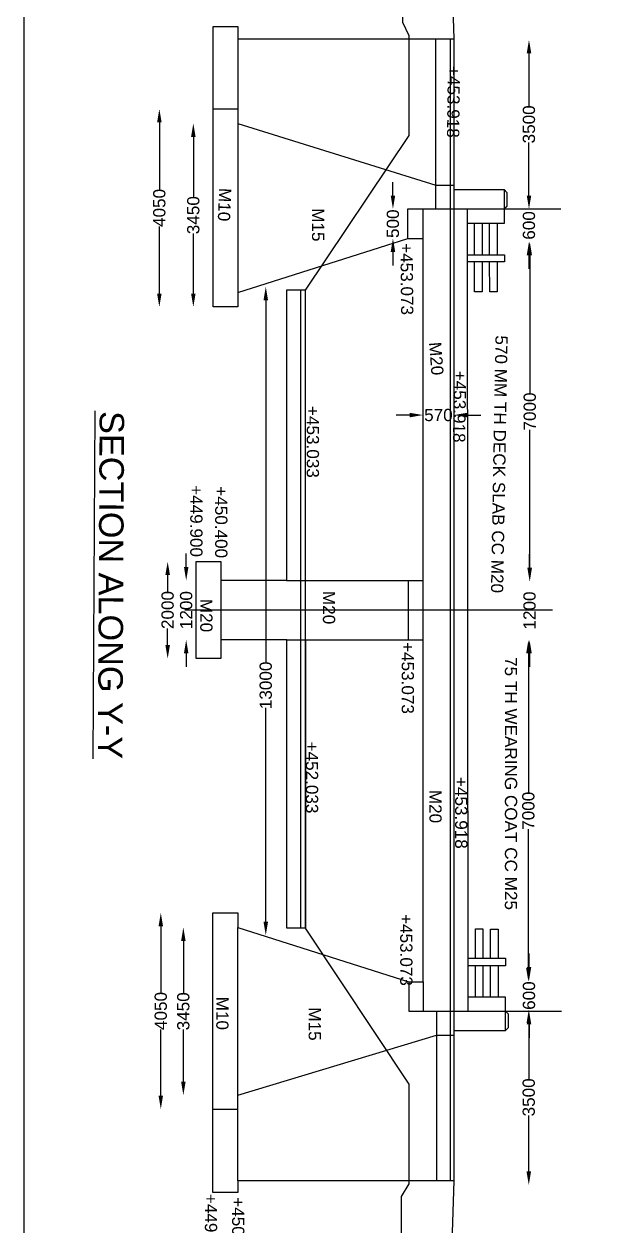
# Model space of a CAD drawing. Header units: millimetres. Extents: x 2030163 to 2138492, y 45478603 to 45539155.
# Drawn here: x 2030163 to 2041920, y 45492167 to 45516697 of the extents above; entities that cross this region are included whole.
import ezdxf

# ---------------------------------------------------------------- set-up
doc = ezdxf.new("R2010")
doc.units = ezdxf.units.MM
doc.header["$MEASUREMENT"] = 0
doc.layers.add('DRAWING', color=2, linetype='Continuous')
doc.layers.add('TEXT', color=7, linetype='Continuous')
doc.styles.get("Standard").update_dxf_attribs({"font": 'arial.ttf', "height": 250})
doc.dimstyles.get("Standard").update_dxf_attribs({"dimtxt": 300, "dimasz": 275, "dimexe": 0.18, "dimexo": 0.0625, "dimgap": 0.09, "dimtad": 0, "dimdec": 0, "dimzin": 0, "dimdsep": 46, "dimtxsty": 'Standard', "dimcen": 0.09, "dimse1": 1, "dimse2": 1, "dimadec": 0, "dimazin": 0, "dimtfac": 1, "dimtdec": 0, "dimtofl": 0, "dimtmove": 0, "dimatfit": 3, "dimfxl": 1, "dimtolj": 1, "dimtzin": 0, "dimarcsym": 0})

# ---------------------------------------------------------------- blocks, each defined once
blk = doc.blocks.new('*D160')
at = {"layer": 'Defpoints', "color": 0, "transparency": 16777216}
for p in [(2040427, 45516377), (2040427, 45512923), (2040471, 45512923)]:
    blk.add_point(p, dxfattribs=at)
at = {"layer": 'TEXT', "color": 0, "lineweight": -2, "transparency": 16777216}
for p, q in [((2040471, 45516102), (2040471, 45515023)), ((2040471, 45513198), (2040471, 45514277))]:
    blk.add_line(p, q, dxfattribs=at)
at = {"layer": 'TEXT', "color": 0, "transparency": 16777216}
for points in [[(2040425, 45516102), (2040517, 45516102), (2040471, 45516377)], [(2040425, 45513198), (2040517, 45513198), (2040471, 45512923)]]:
    blk.add_solid(points, dxfattribs=at)
at = {"layer": 'TEXT', "color": 0, "transparency": 16777216, "insert": (2040471, 45514650), "char_height": 250, "attachment_point": 5, "rotation": 90}
blk.add_mtext('\\A1;3500', dxfattribs=at)
blk = doc.blocks.new('*D161')
at = {"layer": 'Defpoints', "color": 0, "transparency": 16777216}
for p in [(2040471, 45512923), (2040457, 45512252), (2040471, 45512252)]:
    blk.add_point(p, dxfattribs=at)
at = {"layer": 'TEXT', "color": 0, "lineweight": -2, "transparency": 16777216}
for p, q in [((2040471, 45513198), (2040471, 45513473)), ((2040471, 45511977), (2040471, 45511702))]:
    blk.add_line(p, q, dxfattribs=at)
at = {"layer": 'TEXT', "color": 0, "transparency": 16777216}
for points in [[(2040425, 45513198), (2040517, 45513198), (2040471, 45512923)], [(2040425, 45511977), (2040517, 45511977), (2040471, 45512252)]]:
    blk.add_solid(points, dxfattribs=at)
at = {"layer": 'TEXT', "color": 0, "transparency": 16777216, "insert": (2040471, 45512587), "char_height": 250, "attachment_point": 5, "rotation": 90}
blk.add_mtext('\\A1;600', dxfattribs=at)
blk = doc.blocks.new('*D162')
at = {"layer": 'Defpoints', "color": 0, "transparency": 16777216}
for p in [(2040471, 45512252), (2040471, 45505329), (2040488, 45505329)]:
    blk.add_point(p, dxfattribs=at)
at = {"layer": 'TEXT', "color": 0, "lineweight": -2, "transparency": 16777216}
for p, q in [((2040488, 45511977), (2040488, 45509162)), ((2040488, 45505604), (2040488, 45508418))]:
    blk.add_line(p, q, dxfattribs=at)
at = {"layer": 'TEXT', "color": 0, "transparency": 16777216}
for points in [[(2040442, 45511977), (2040533, 45511977), (2040488, 45512252)], [(2040442, 45505604), (2040533, 45505604), (2040488, 45505329)]]:
    blk.add_solid(points, dxfattribs=at)
at = {"layer": 'TEXT', "color": 0, "transparency": 16777216, "insert": (2040488, 45508790), "char_height": 250, "attachment_point": 5, "rotation": 90}
blk.add_mtext('\\A1;7000', dxfattribs=at)
blk = doc.blocks.new('*D163')
at = {"layer": 'Defpoints', "color": 0, "transparency": 16777216}
for p in [(2040488, 45505329), (2040483, 45504127), (2040488, 45504127)]:
    blk.add_point(p, dxfattribs=at)
at = {"layer": 'TEXT', "color": 0, "lineweight": -2, "transparency": 16777216}
for p, q in [((2040483, 45505604), (2040483, 45505879)), ((2040483, 45503852), (2040483, 45503577))]:
    blk.add_line(p, q, dxfattribs=at)
at = {"layer": 'TEXT', "color": 0, "transparency": 16777216}
for points in [[(2040437, 45505604), (2040528, 45505604), (2040483, 45505329)], [(2040437, 45503852), (2040528, 45503852), (2040483, 45504127)]]:
    blk.add_solid(points, dxfattribs=at)
at = {"layer": 'TEXT', "color": 0, "transparency": 16777216, "insert": (2040483, 45504728), "char_height": 250, "attachment_point": 5, "rotation": 90}
blk.add_mtext('\\A1;1200', dxfattribs=at)
blk = doc.blocks.new('*D164')
at = {"layer": 'Defpoints', "color": 0, "transparency": 16777216}
for p in [(2040488, 45504127), (2040459, 45497154), (2040488, 45497154)]:
    blk.add_point(p, dxfattribs=at)
at = {"layer": 'TEXT', "color": 0, "lineweight": -2, "transparency": 16777216}
for p, q in [((2040459, 45503852), (2040459, 45501013)), ((2040459, 45497429), (2040459, 45500269))]:
    blk.add_line(p, q, dxfattribs=at)
at = {"layer": 'TEXT', "color": 0, "transparency": 16777216}
for points in [[(2040413, 45503852), (2040505, 45503852), (2040459, 45504127)], [(2040413, 45497429), (2040505, 45497429), (2040459, 45497154)]]:
    blk.add_solid(points, dxfattribs=at)
at = {"layer": 'TEXT', "color": 0, "transparency": 16777216, "insert": (2040459, 45500641), "char_height": 250, "attachment_point": 5, "rotation": 90}
blk.add_mtext('\\A1;7000', dxfattribs=at)
blk = doc.blocks.new('*D165')
at = {"layer": 'Defpoints', "color": 0, "transparency": 16777216}
for p in [(2040449, 45497180), (2040449, 45496558), (2040472, 45496558)]:
    blk.add_point(p, dxfattribs=at)
at = {"layer": 'TEXT', "color": 0, "lineweight": -2, "transparency": 16777216}
for p, q in [((2040472, 45497455), (2040472, 45497730)), ((2040472, 45496283), (2040472, 45496008))]:
    blk.add_line(p, q, dxfattribs=at)
at = {"layer": 'TEXT', "color": 0, "transparency": 16777216}
for points in [[(2040426, 45497455), (2040518, 45497455), (2040472, 45497180)], [(2040426, 45496283), (2040518, 45496283), (2040472, 45496558)]]:
    blk.add_solid(points, dxfattribs=at)
at = {"layer": 'TEXT', "color": 0, "transparency": 16777216, "insert": (2040472, 45496869), "char_height": 250, "attachment_point": 5, "rotation": 90}
blk.add_mtext('\\A1;600', dxfattribs=at)
blk = doc.blocks.new('*D166')
at = {"layer": 'Defpoints', "color": 0, "transparency": 16777216}
for p in [(2040479, 45496580), (2040467, 45493004), (2040479, 45493004)]:
    blk.add_point(p, dxfattribs=at)
at = {"layer": 'TEXT', "color": 0, "lineweight": -2, "transparency": 16777216}
for p, q in [((2040467, 45496305), (2040467, 45495165)), ((2040467, 45493279), (2040467, 45494419))]:
    blk.add_line(p, q, dxfattribs=at)
at = {"layer": 'TEXT', "color": 0, "transparency": 16777216}
for points in [[(2040421, 45496305), (2040513, 45496305), (2040467, 45496580)], [(2040421, 45493279), (2040513, 45493279), (2040467, 45493004)]]:
    blk.add_solid(points, dxfattribs=at)
at = {"layer": 'TEXT', "color": 0, "transparency": 16777216, "insert": (2040467, 45494792), "char_height": 250, "attachment_point": 5, "rotation": 90}
blk.add_mtext('\\A1;3500', dxfattribs=at)
blk = doc.blocks.new('*D167')
at = {"layer": 'Defpoints', "color": 0, "transparency": 16777216}
for p in [(2034526, 45498261), (2033415, 45494835), (2034526, 45494835)]:
    blk.add_point(p, dxfattribs=at)
at = {"layer": 'TEXT', "color": 0, "lineweight": -2, "transparency": 16777216}
for p, q in [((2033415, 45497986), (2033415, 45496921)), ((2033415, 45495110), (2033415, 45496175))]:
    blk.add_line(p, q, dxfattribs=at)
at = {"layer": 'TEXT', "color": 0, "transparency": 16777216}
for points in [[(2033370, 45497986), (2033461, 45497986), (2033415, 45498261)], [(2033370, 45495110), (2033461, 45495110), (2033415, 45494835)]]:
    blk.add_solid(points, dxfattribs=at)
at = {"layer": 'TEXT', "color": 0, "transparency": 16777216, "insert": (2033415, 45496548), "char_height": 250, "attachment_point": 5, "rotation": 90}
blk.add_mtext('\\A1;3450', dxfattribs=at)
blk = doc.blocks.new('*D168')
at = {"layer": 'Defpoints', "color": 0, "transparency": 16777216}
for p in [(2032955, 45498560), (2034526, 45498560), (2034526, 45494551)]:
    blk.add_point(p, dxfattribs=at)
at = {"layer": 'TEXT', "color": 0, "lineweight": -2, "transparency": 16777216}
for p, q in [((2032955, 45498285), (2032955, 45496933)), ((2032955, 45494826), (2032955, 45496177))]:
    blk.add_line(p, q, dxfattribs=at)
at = {"layer": 'TEXT', "color": 0, "transparency": 16777216}
for points in [[(2032909, 45498285), (2033000, 45498285), (2032955, 45498560)], [(2032909, 45494826), (2033000, 45494826), (2032955, 45494551)]]:
    blk.add_solid(points, dxfattribs=at)
at = {"layer": 'TEXT', "color": 0, "transparency": 16777216, "insert": (2032955, 45496555), "char_height": 250, "attachment_point": 5, "rotation": 90}
blk.add_mtext('\\A1;4050', dxfattribs=at)
blk = doc.blocks.new('*D169')
at = {"layer": 'Defpoints', "color": 0, "transparency": 16777216}
for p in [(2034894, 45511336), (2035033, 45498100), (2035098, 45498100)]:
    blk.add_point(p, dxfattribs=at)
at = {"layer": 'TEXT', "color": 0, "lineweight": -2, "transparency": 16777216}
for p, q in [((2035098, 45511061), (2035098, 45503659)), ((2035098, 45498375), (2035098, 45502742))]:
    blk.add_line(p, q, dxfattribs=at)
at = {"layer": 'TEXT', "color": 0, "transparency": 16777216}
for points in [[(2035052, 45511061), (2035144, 45511061), (2035098, 45511336)], [(2035052, 45498375), (2035144, 45498375), (2035098, 45498100)]]:
    blk.add_solid(points, dxfattribs=at)
at = {"layer": 'TEXT', "color": 0, "transparency": 16777216, "insert": (2035098, 45503200), "char_height": 250, "attachment_point": 5, "rotation": 90}
blk.add_mtext('\\A1;13000', dxfattribs=at)
blk = doc.blocks.new('*D176')
at = {"layer": 'Defpoints', "color": 0, "transparency": 16777216}
for p in [(2034529, 45514669), (2033619, 45510923), (2034024, 45510923)]:
    blk.add_point(p, dxfattribs=at)
at = {"layer": 'TEXT', "color": 0, "lineweight": -2, "transparency": 16777216}
for p, q in [((2033619, 45514394), (2033619, 45513169)), ((2033619, 45511198), (2033619, 45512423))]:
    blk.add_line(p, q, dxfattribs=at)
at = {"layer": 'TEXT', "color": 0, "transparency": 16777216}
for points in [[(2033573, 45514394), (2033665, 45514394), (2033619, 45514669)], [(2033573, 45511198), (2033665, 45511198), (2033619, 45510923)]]:
    blk.add_solid(points, dxfattribs=at)
at = {"layer": 'TEXT', "color": 0, "transparency": 16777216, "insert": (2033619, 45512796), "char_height": 250, "attachment_point": 5, "rotation": 90}
blk.add_mtext('\\A1;3450', dxfattribs=at)
blk = doc.blocks.new('*D177')
at = {"layer": 'Defpoints', "color": 0, "transparency": 16777216}
for p in [(2034529, 45514966), (2032925, 45510923), (2034529, 45510923)]:
    blk.add_point(p, dxfattribs=at)
at = {"layer": 'TEXT', "color": 0, "lineweight": -2, "transparency": 16777216}
for p, q in [((2032925, 45514691), (2032925, 45513322)), ((2032925, 45511198), (2032925, 45512566))]:
    blk.add_line(p, q, dxfattribs=at)
at = {"layer": 'TEXT', "color": 0, "transparency": 16777216}
for points in [[(2032879, 45514691), (2032971, 45514691), (2032925, 45514966)], [(2032879, 45511198), (2032971, 45511198), (2032925, 45510923)]]:
    blk.add_solid(points, dxfattribs=at)
at = {"layer": 'TEXT', "color": 0, "transparency": 16777216, "insert": (2032925, 45512944), "char_height": 250, "attachment_point": 5, "rotation": 90}
blk.add_mtext('\\A1;4050', dxfattribs=at)
blk = doc.blocks.new('*D178')
at = {"layer": 'Defpoints', "color": 0, "transparency": 16777216}
for p in [(2037694, 45512923), (2037999, 45512923), (2037999, 45512322)]:
    blk.add_point(p, dxfattribs=at)
at = {"layer": 'TEXT', "color": 0, "lineweight": -2, "transparency": 16777216}
for p, q in [((2037694, 45513198), (2037694, 45513473)), ((2037694, 45512047), (2037694, 45511772))]:
    blk.add_line(p, q, dxfattribs=at)
at = {"layer": 'TEXT', "color": 0, "transparency": 16777216}
for points in [[(2037648, 45513198), (2037740, 45513198), (2037694, 45512923)], [(2037648, 45512047), (2037740, 45512047), (2037694, 45512322)]]:
    blk.add_solid(points, dxfattribs=at)
at = {"layer": 'TEXT', "color": 0, "transparency": 16777216, "insert": (2037694, 45512622), "char_height": 250, "attachment_point": 5, "rotation": 90}
blk.add_mtext('\\A1;500', dxfattribs=at)
blk = doc.blocks.new('*D179')
at = {"layer": 'Defpoints', "color": 0, "transparency": 16777216}
for p in [(2034178, 45505341), (2033473, 45504131), (2034178, 45504131)]:
    blk.add_point(p, dxfattribs=at)
at = {"layer": 'TEXT', "color": 0, "lineweight": -2, "transparency": 16777216}
for p, q in [((2033473, 45505616), (2033473, 45505891)), ((2033473, 45503856), (2033473, 45503581))]:
    blk.add_line(p, q, dxfattribs=at)
at = {"layer": 'TEXT', "color": 0, "transparency": 16777216}
for points in [[(2033428, 45505616), (2033519, 45505616), (2033473, 45505341)], [(2033428, 45503856), (2033519, 45503856), (2033473, 45504131)]]:
    blk.add_solid(points, dxfattribs=at)
at = {"layer": 'TEXT', "color": 0, "transparency": 16777216, "insert": (2033473, 45504736), "char_height": 250, "attachment_point": 5, "rotation": 90}
blk.add_mtext('\\A1;1200', dxfattribs=at)
blk = doc.blocks.new('*D180')
at = {"layer": 'Defpoints', "color": 0, "transparency": 16777216}
for p in [(2033677, 45505728), (2033095, 45503748), (2033677, 45503748)]:
    blk.add_point(p, dxfattribs=at)
at = {"layer": 'TEXT', "color": 0, "lineweight": -2, "transparency": 16777216}
for p, q in [((2033095, 45505453), (2033095, 45505113)), ((2033095, 45504023), (2033095, 45504363))]:
    blk.add_line(p, q, dxfattribs=at)
at = {"layer": 'TEXT', "color": 0, "transparency": 16777216}
for points in [[(2033049, 45505453), (2033141, 45505453), (2033095, 45505728)], [(2033049, 45504023), (2033141, 45504023), (2033095, 45503748)]]:
    blk.add_solid(points, dxfattribs=at)
at = {"layer": 'TEXT', "color": 0, "transparency": 16777216, "insert": (2033095, 45504738), "char_height": 250, "attachment_point": 5, "rotation": 90}
blk.add_mtext('\\A1;2000', dxfattribs=at)
blk = doc.blocks.new('*D185')
at = {"layer": 'Defpoints', "color": 0, "transparency": 16777216}
for p in [(2038309, 45508717), (2038309, 45508717), (2038936, 45508717)]:
    blk.add_point(p, dxfattribs=at)
at = {"layer": 'TEXT', "color": 0, "lineweight": -2, "transparency": 16777216}
for p, q in [((2038034, 45508717), (2037759, 45508717)), ((2039211, 45508717), (2039486, 45508717))]:
    blk.add_line(p, q, dxfattribs=at)
at = {"layer": 'TEXT', "color": 0, "transparency": 16777216}
for points in [[(2038034, 45508763), (2038034, 45508671), (2038309, 45508717)], [(2039211, 45508763), (2039211, 45508671), (2038936, 45508717)]]:
    blk.add_solid(points, dxfattribs=at)
at = {"layer": 'TEXT', "color": 0, "transparency": 16777216, "insert": (2038622, 45508717), "char_height": 250, "attachment_point": 5}
blk.add_mtext('\\A1;570', dxfattribs=at)

msp = doc.modelspace()

# ---------------------------------------------------------------- linework, layer by layer
at = {"layer": 'DRAWING', "color": 0}
for points in [[(2030162.8, 45539155.2), (2138101.6, 45539155.2), (2138101.6, 45478603.2), (2030162.8, 45478603.2)], [(2034023.8, 45516649.4), (2034528.8, 45516649.4), (2034528.8, 45510922.7), (2034023.8, 45510922.7)], [(2039219, 45511988.6), (2039970.8, 45511988.6), (2039970.8, 45511845.7), (2039219, 45511845.7)], [(2035911.6, 45511263.3), (2035522.7, 45511263.3), (2035522.7, 45505340.7), (2035911.6, 45505340.7)], [(2033676.9, 45505727.9), (2034178.1, 45505727.9), (2034178.1, 45503748), (2033676.9, 45503748)], [(2035911.6, 45498247.9), (2035527.3, 45498247.9), (2035527.3, 45504131.5), (2035911.6, 45504131.5)], [(2039229.6, 45497630.6), (2039993.9, 45497630.6), (2039993.9, 45497476), (2039229.6, 45497476)]]:
    msp.add_lwpolyline(points, close=True, dxfattribs=at)
for points in [[(2037869.1, 45486535.5), (2037869.1, 45492767.5), (2038024.8, 45493025.3), (2038024.8, 45495061.2), (2035911.6, 45498247.9), (2035911.6, 45511263.3), (2038026.6, 45514424), (2038026.6, 45516459.1), (2037892.6, 45516730.4), (2037892.6, 45522470.2)], [(2038737.1, 45522470.2), (2038936.1, 45516398.1), (2038936.1, 45493086.3), (2038724.2, 45486535.5)], [(2034528.8, 45516395.1), (2038936.1, 45516395.1)], [(2038566.6, 45512922.6), (2038566.6, 45516395.1)], [(2038862.7, 45516395.1), (2038862.7, 45493085.5), (2038862.7, 45493085.5)], [(2034023.8, 45514965.9), (2034528.8, 45514965.9)], [(2034528.8, 45514669), (2038566.6, 45513408.5), (2038936.1, 45513408.5)], [(2038936.1, 45513317.5), (2039963.8, 45513317.5), (2039963.8, 45512628.4), (2039218.5, 45512627.9)], [(2040021.7, 45513261.4), (2039963.8, 45513317.5)], [(2040021.7, 45513261.4), (2040021.7, 45512975.1), (2039963.8, 45512922.6)], [(2038936.1, 45493086.3), (2034526.2, 45493086.3), (2034526.2, 45498261), (2038017.1, 45497152.1), (2038308.7, 45497152.1), (2038308.7, 45512922.6)], [(2034528.8, 45511220.1), (2037998.6, 45512321.7), (2037998.6, 45512922.6), (2041118.4, 45512922.6)], [(2039230.3, 45496549.9), (2039218.3, 45512922.6)], [(2039361.3, 45511988.6), (2039360.8, 45512628)], [(2039515.4, 45512628.1), (2039515.4, 45511988.6)], [(2039668.1, 45511988.6), (2039667.6, 45512628.2)], [(2039820.7, 45512628.3), (2039820.7, 45511988.6)], [(2037998.6, 45512321.7), (2038308.7, 45512321.7)], [(2039515.4, 45511845.7), (2039515.4, 45511235), (2039361.8, 45511235), (2039361.4, 45511845.7)], [(2039820.7, 45511845.7), (2039820.7, 45511229.1), (2039668.6, 45511229.1), (2039668.2, 45511845.7)], [(2035809.9, 45511263.3), (2035809.9, 45498247.9)], [(2035522.7, 45505340.7), (2034178.1, 45505340.7)], [(2035911.6, 45505340.7), (2038308.7, 45505340.7)], [(2038007.6, 45505340.7), (2038007.6, 45504131.5)], [(2033442.9, 45504741), (2040948.1, 45504741)], [(2035527.3, 45504131.5), (2034178.1, 45504131.5)], [(2035911.6, 45504131.5), (2038308.7, 45504131.5)], [(2034526.2, 45493086.3), (2034526.2, 45492848.7), (2034019.8, 45492848.7), (2034019.8, 45498560.1), (2034526.2, 45498560.1), (2034526.2, 45498261)], [(2039382.5, 45497630.6), (2039382.5, 45498231.5), (2039529.7, 45498231.5), (2039530.2, 45497630.6)], [(2039688.8, 45497630.6), (2039688.8, 45498226.5), (2039840.2, 45498226.5), (2039840.7, 45497630.6)], [(2039382.5, 45496834.5), (2039382.5, 45497476)], [(2039530.3, 45497476), (2039530.8, 45496834.6)], [(2039688.8, 45496834.7), (2039688.8, 45497476)], [(2039840.8, 45497476), (2039841.2, 45496834.8)], [(2038017.1, 45497152.1), (2038017.1, 45496549.9), (2038862.7, 45496549.9)], [(2038308.7, 45497152.1), (2038308.7, 45496549.9)], [(2039992.8, 45496549.9), (2039992.8, 45496835), (2039230.1, 45496834.4)], [(2038580.6, 45496549.9), (2038580.6, 45493086.3)], [(2038862.7, 45496549.9), (2041131.7, 45496549.9)], [(2039992.8, 45496158.8), (2039992.8, 45496549.9)], [(2039992.8, 45496549.9), (2040046.4, 45496494.5)], [(2040046.4, 45496494.5), (2040046.4, 45496213.7)], [(2034526.2, 45494834.8), (2038580.6, 45496063.8), (2038936.1, 45496063.8)], [(2038936.1, 45496158.8), (2039992.8, 45496158.8)], [(2040046.4, 45496213.7), (2039992.8, 45496158.8)], [(2034019.8, 45494550.7), (2034526.2, 45494550.7)]]:
    msp.add_lwpolyline(points, dxfattribs=at)

# ---------------------------------------------------------------- texts
at = {"layer": 'TEXT', "color": 0}
for s, height, rotation, p in [('+453.918', 250, 269.36292, (2038813.6, 45515843.4)), ('M10', 250, 267.57184, (2034146.4, 45513355.8)), ('M15', 250, 270, (2036041.5, 45512938.8)), ('+453.073', 250, 270.61324, (2037845.4, 45512224)), ('570 MM TH DECK SLAB CC M20 ', 250, 268.99414, (2039786.4, 45510345)), ('M20', 250, 274.42349, (2038429.4, 45510198.4)), ('+453.918', 250, 269.10415, (2038941.6, 45509623.6)), ('%%USECTION ALONG Y-Y', 500, 269.70558, (2031706.8, 45508800.2)), ('+453.033', 250, 270, (2035934.6, 45508902.1)), ('+449.900', 250, 270, (2033556.2, 45507286.9)), ('+450.400', 250, 270, (2034064.4, 45507264)), ('M20', 250, 270, (2036263.9, 45505127)), ('M20', 250, 270, (2033760.2, 45504965.6)), ('+453.073', 250, 270, (2037872.4, 45504084.2)), ('75 TH WEARING COAT CC M25', 250, 270, (2039979.1, 45503777.6)), ('+452.033', 250, 270, (2035917, 45502053)), ('+453.918', 250, 270, (2038963.3, 45501331.3)), ('M20', 250, 270, (2038437.9, 45501068)), ('+453.073', 250, 270, (2037842.2, 45498533.2)), ('M10', 250, 270, (2034087.2, 45496846.7)), ('M15', 250, 270, (2035973.1, 45496629.3)), ('+449.900', 250, 270, (2033854.9, 45492822.5)), ('+450.400', 250, 270, (2034410.7, 45492753.8))]:
    msp.add_text(s, height=height, rotation=rotation, dxfattribs=at).set_placement(p)

# ---------------------------------------------------------------- dimensions: what is measured, and where the dimension line sits
for base, p1, p2, text, picture, middle in [((2040470.8, 45512922.6), (2040426.7, 45516377.3), (2040426.7, 45512922.6), '3500', '*D160', (2040470.8, 45514649.9)), ((2032925.1, 45510922.7), (2034528.8, 45514965.9), (2034528.8, 45510922.7), '4050', '*D177', (2032925.1, 45512944.3)), ((2033618.7, 45510922.7), (2034528.8, 45514669), (2034023.8, 45510922.7), '3450', '*D176', (2033618.7, 45512795.9)), ((2037694.3, 45512922.6), (2037998.6, 45512321.7), (2037998.6, 45512922.6), '500', '*D178', (2037694.3, 45512622.2)), ((2040471.3, 45512251.7), (2040470.8, 45512922.6), (2040456.5, 45512251.7), '600', '*D161', (2040471.3, 45512587.2)), ((2040487.5, 45505328.7), (2040471.3, 45512251.7), (2040471.3, 45505328.7), '7000', '*D162', (2040487.5, 45508790.2)), ((2033473.4, 45504131.5), (2034178.1, 45505340.7), (2034178.1, 45504131.5), '1200', '*D179', (2033473.4, 45504736.1)), ((2040482.6, 45504127.4), (2040487.5, 45505328.7), (2040487.5, 45504127.4), '1200', '*D163', (2040482.6, 45504728)), ((2033094.8, 45503748), (2033676.9, 45505727.9), (2033676.9, 45503748), '2000', '*D180', (2033094.8, 45504737.9)), ((2032954.6, 45498560.1), (2034526.2, 45494550.7), (2034526.2, 45498560.1), '4050', '*D168', (2032954.6, 45496555.4)), ((2033415.5, 45494834.8), (2034526.2, 45498261), (2034526.2, 45494834.8), '3450', '*D167', (2033415.5, 45496547.9)), ((2040471.7, 45496558), (2040449.5, 45497180.3), (2040449.5, 45496558), '600', '*D165', (2040471.7, 45496869.2)), ((2040467.1, 45493003.6), (2040479.1, 45496580.3), (2040479.1, 45493003.6), '3500', '*D166', (2040467.1, 45494791.9))]:
    dim = msp.add_linear_dim(base=base, p1=p1, p2=p2, angle=90, text=text, dimstyle='Standard', dxfattribs=at)
    dim.commit()
    dim.dimension.update_dxf_attribs({"geometry": picture, "text_midpoint": middle})
for base, p1, p2, text, picture, middle in [((2035097.9, 45498099.9), (2034894.2, 45511336.1), (2035033.2, 45498099.9), '13000', '*D169', (2035097.9, 45503200.3)), ((2040458.8, 45497153.9), (2040487.5, 45504127.4), (2040487.5, 45497153.9), '7000', '*D164', (2040458.8, 45500640.6))]:
    dim = msp.add_linear_dim(base=base, p1=p1, p2=p2, angle=90, text=text, dimstyle='Standard', dxfattribs=at)
    dim.commit()
    dim.dimension.update_dxf_attribs({"geometry": picture, "text_midpoint": middle, "dimtype": 160})
at = {"layer": 'TEXT'}
dim = msp.add_linear_dim(base=(2038308.7, 45508717.3), p1=(2038936.1, 45508717.3), p2=(2038308.7, 45508717.3), text='570', dimstyle='Standard', dxfattribs=at)
dim.commit()
dim.dimension.update_dxf_attribs({"geometry": '*D185', "text_midpoint": (2038622.4, 45508717.3)})

doc.saveas('drawing.dxf')
